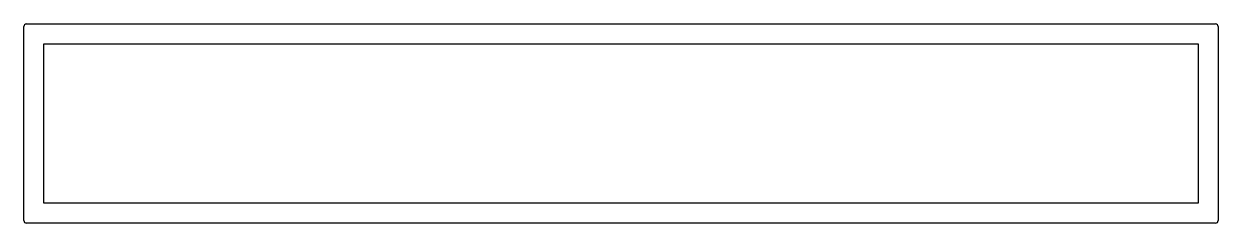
# Model space of a CAD drawing. Extents: x -55 to 65, y -9 to 11.
import ezdxf

# ---------------------------------------------------------------- set-up
doc = ezdxf.new("R2010")
doc.units = 0
doc.layers.get('0').update_dxf_attribs({"linetype": 'CONTINUOUS'})

msp = doc.modelspace()

# ---------------------------------------------------------------- linework, layer by layer
for p, q in [((-55.41, -8.69), (-55.41, 10.81)), ((-55.16, 11.06), (64.34, 11.06)), ((64.59, 10.81), (64.59, -8.69)), ((-53.41, -6.94), (-53.41, 9.06)), ((-53.41, 9.06), (62.59, 9.06)), ((62.59, 9.06), (62.59, -6.94)), ((62.59, -6.94), (-53.41, -6.94)), ((64.34, -8.94), (-55.16, -8.94))]:
    msp.add_line(p, q)
for centre, start, end in [((-55.16, 10.81), 90, 180), ((64.34, 10.81), 0, 90), ((-55.16, -8.69), 180, 270), ((64.34, -8.69), 270, 0)]:
    msp.add_arc(centre, 0.25, start, end)

doc.saveas('drawing.dxf')
